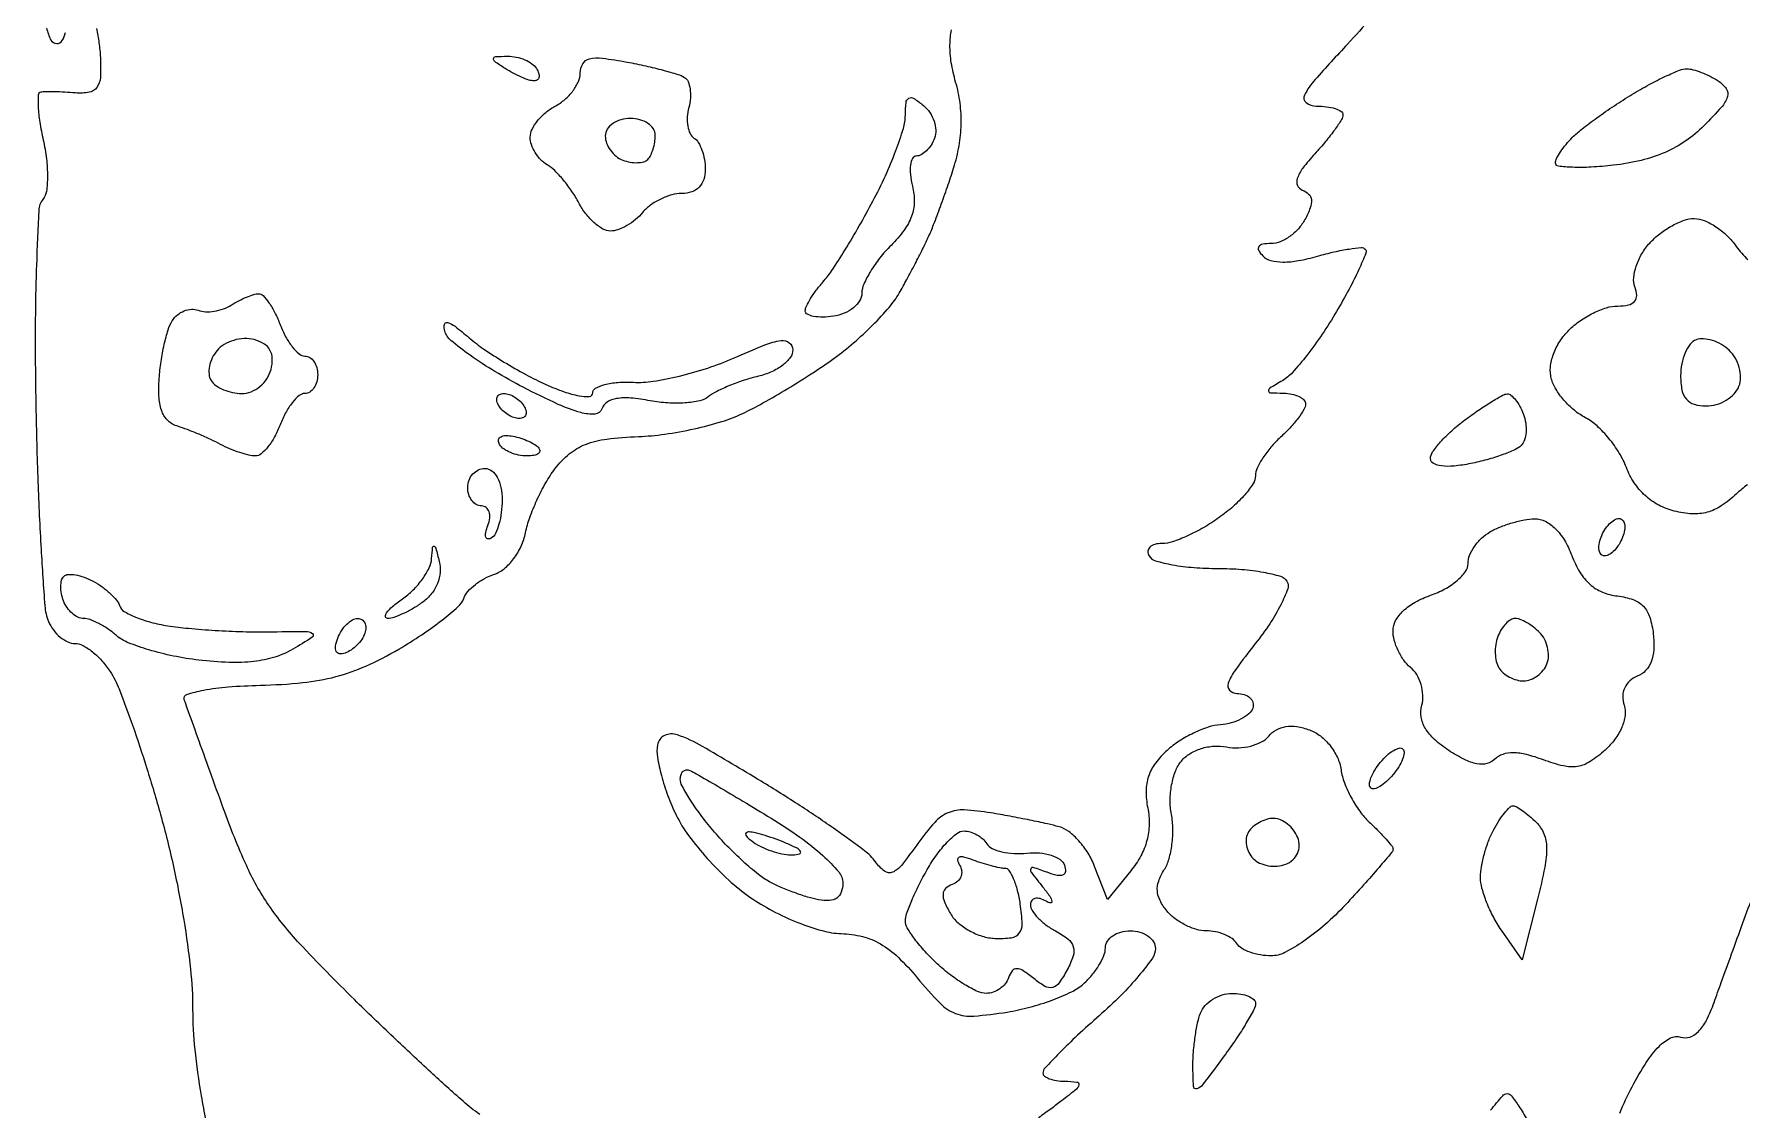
# Model space of a CAD drawing. Extents: x 0 to 102, y 0 to 135.
# Drawn here: x 70.67 to 82.22, y 93.29 to 100.57 of the extents above; entities that cross this region are included whole.
import ezdxf

# ---------------------------------------------------------------- set-up
doc = ezdxf.new("R2010")
doc.units = 0
doc.header["$MEASUREMENT"] = 0

msp = doc.modelspace()

# ---------------------------------------------------------------- linework, layer by layer
for points in [[(79.712591, 100.67813, -0.011808), (79.55504, 100.501514, 0.005686), (79.335265, 100.261135, 0.06557), (79.263382, 100.155686, 0.359558), (79.274845, 100.105126, 0.165876), (79.343223, 100.0818, -0.030414), (79.41248, 100.077583, -0.047243), (79.470897, 100.064763, -0.060099), (79.51152, 100.046108, -0.260738), (79.524, 100.023803, -0.141984), (79.514369, 99.990571, -0.014505), (79.468085, 99.921916, -0.017192), (79.406552, 99.842066, -0.012901), (79.33365, 99.758397, 0.021561), (79.252287, 99.661687, 0.08049), (79.214604, 99.591994, 0.183136), (79.215898, 99.54447, 0.212714), (79.248374, 99.51347, -0.109263), (79.291566, 99.486353, -0.177283), (79.309879, 99.447614, -0.113417), (79.30238, 99.392488, -0.032593), (79.266548, 99.313575, -0.061), (79.222843, 99.251475, -0.054133), (79.163801, 99.198898, -0.057243), (79.099103, 99.16313, -0.097975), (79.038803, 99.1512, 0.039048), (78.980914, 99.146672, 0.207079), (78.954665, 99.13005, 0.287722), (78.953685, 99.104016, 0.065767), (78.981742, 99.067418, 0.133951), (79.036077, 99.036374, 0.062296), (79.117248, 99.0259, 0.046877), (79.222897, 99.035411, 0.023962), (79.352609, 99.065971, -0.013228), (79.465088, 99.095033, -0.019432), (79.565412, 99.114071, -0.015225), (79.647244, 99.123791, -0.221829), (79.673905, 99.114095, -0.302953), (79.679394, 99.086606, -0.009445), (79.631311, 98.976022, -0.015509), (79.565504, 98.843216, -0.009756), (79.480862, 98.692103, -0.01597), (79.383602, 98.537666, -0.017414), (79.279311, 98.394266, -0.017121), (79.182034, 98.278271, -0.077725), (79.113854, 98.222734, 0.006241), (79.028078, 98.171211, 0.286382), (79.019345, 98.153567, 0.371384), (79.03188, 98.141622, 0.008194), (79.12215, 98.138573, -0.046253), (79.178814, 98.132325, -0.06549), (79.22671, 98.115756, -0.084703), (79.259069, 98.092021, -0.194641), (79.2702, 98.064512, -0.136196), (79.259921, 98.027477, -0.026046), (79.220497, 97.969043, -0.02603), (79.165777, 97.903767, -0.021385), (79.101, 97.8399, 0.031832), (79.036249, 97.773335, 0.033274), (78.981503, 97.700023, 0.035303), (78.943251, 97.630717, 0.108864), (78.9318, 97.578749, -0.145647), (78.916031, 97.525762, -0.034135), (78.859623, 97.45106, -0.032362), (78.780146, 97.370673, -0.02691), (78.68609, 97.295761, -0.024116), (78.581743, 97.228796, -0.024121), (78.471438, 97.172195, -0.02481), (78.370655, 97.132378, -0.081843), (78.300397, 97.1208, 0.061556), (78.250578, 97.114643, 0.131121), (78.216893, 97.095949, 0.191593), (78.204381, 97.068285, 0.151072), (78.2127, 97.0362, 0.186738), (78.256261, 97.003222, 0.024736), (78.37095, 96.976451, 0.025914), (78.516004, 96.957777, 0.019058), (78.678, 96.9516, -0.019392), (78.840061, 96.945312, -0.026271), (78.985323, 96.926308, -0.025255), (79.100136, 96.899047, -0.185485), (79.144227, 96.865499, -0.229401), (79.149664, 96.812682, -0.029813), (79.103428, 96.705727, -0.029842), (79.028949, 96.577823, -0.020723), (78.930611, 96.442499, 0.009686), (78.798068, 96.268321, 0.068561), (78.747771, 96.174971, 0.275472), (78.756406, 96.127605, 0.216509), (78.804841, 96.1056, -0.071515), (78.856304, 96.098201, -0.114678), (78.894761, 96.076491, -0.144852), (78.914162, 96.044183, -0.144709), (78.912869, 96.006506, -0.134001), (78.886885, 95.967544, -0.059546), (78.835407, 95.932532, -0.05288), (78.768496, 95.906376, -0.0484), (78.695553, 95.893835, 0.061959), (78.612202, 95.877173, 0.031859), (78.513359, 95.837148, 0.031092), (78.415449, 95.782302, 0.040718), (78.334101, 95.719923, 0.048794), (78.254689, 95.632554, 0.078914), (78.208163, 95.543774, 0.079816), (78.191738, 95.445687, 0.051048), (78.202767, 95.330415, -0.054831), (78.212667, 95.218008, -0.059947), (78.197229, 95.109602, -0.058265), (78.155901, 95.005409, -0.047394), (78.089172, 94.905471), (77.929743, 94.7097), (77.843418, 94.935111, 0.047477), (77.799076, 95.024469, 0.043535), (77.737537, 95.106689, 0.046323), (77.669023, 95.170348, 0.097078), (77.604196, 95.202674, 0.012923), (77.524788, 95.222373, 0.004079), (77.405221, 95.247752, 0.004071), (77.271347, 95.273896, 0.004509), (77.14154, 95.296941, 0.028724), (76.961508, 95.316689, 0.11298), (76.852257, 95.297577, 0.111388), (76.761365, 95.232681, 0.027533), (76.646338, 95.088628, -0.012537), (76.535959, 94.941563, -0.124258), (76.475189, 94.89492, -0.273034), (76.422675, 94.901555, -0.070279), (76.36062, 94.965335, 0.073446), (76.287317, 95.03973, 0.007949), (76.091952, 95.182254, 0.009617), (75.852072, 95.344658, 0.007613), (75.586822, 95.511207, 0.004537), (75.191495, 95.746234, 0.047467), (75.02046, 95.82518, 0.197593), (74.93396, 95.820627, 0.245261), (74.886033, 95.757191, 0.08153), (74.885757, 95.673578, 0.025205), (74.912062, 95.550043, 0.024466), (74.955934, 95.412669, 0.024629), (75.012933, 95.28055, 0.045182), (75.096648, 95.143034, 0.024005), (75.222914, 94.988526, 0.023693), (75.368206, 94.841811, 0.033774), (75.511274, 94.727208, 0.030557), (75.664118, 94.634179, 0.026271), (75.834946, 94.555185, 0.027217), (75.999156, 94.499639, 0.060909), (76.129183, 94.479975, -0.055223), (76.27216, 94.460007, -0.069745), (76.395626, 94.409493, -0.059685), (76.514178, 94.319956, -0.028844), (76.643594, 94.180213, 0.020884), (76.797389, 94.00875, 0.109029), (76.902832, 93.939562, 0.110343), (77.02699, 93.921597, 0.021633), (77.252384, 93.948627, 0.024915), (77.404176, 93.981367, 0.023127), (77.555856, 94.029703, 0.023804), (77.686638, 94.085358, 0.068527), (77.76855, 94.139822, 0.038739), (77.825201, 94.198276, 0.037015), (77.87311, 94.265626, 0.039319), (77.906236, 94.331538, 0.097081), (77.9166, 94.384412, -0.146983), (77.929638, 94.427805, -0.099075), (77.966302, 94.464775, -0.082843), (78.021116, 94.489697, -0.065448), (78.0858, 94.4982, -0.069023), (78.15047, 94.48923, -0.085228), (78.205298, 94.463035, -0.099946), (78.241957, 94.42414, -0.140053), (78.255, 94.37849, -0.155736), (78.234248, 94.313481, -0.019739), (78.143169, 94.195507, -0.021614), (78.020091, 94.060754, -0.016412), (77.8743, 93.923674, 0.00729), (77.728413, 93.791434, 0.010951), (77.605431, 93.671501, 0.006063), (77.506336, 93.568055, 0.190193), (77.4936, 93.535784, 0.241639), (77.504097, 93.515333, 0.066073), (77.53709, 93.497715, 0.051296), (77.584944, 93.485189, 0.033847), (77.64165, 93.480309, -0.02302), (77.723228, 93.475065, -0.428292), (77.737306, 93.456594, -0.183876), (77.719996, 93.426483, -0.007556), (77.6205, 93.347617, -0.00633), (77.546437, 93.292189, -0.004776), (77.463726, 93.233108, -0.004829)], [(71.089313, 100.606373, -0.024523), (71.107132, 100.51091, -0.021317), (71.11657, 100.409582, -0.026019), (71.116332, 100.275401, -0.140821), (71.092723, 100.207277, -0.200271), (71.041636, 100.1751, -0.06131), (70.948591, 100.170976, 0.006801), (70.875414, 100.175707, 0.007652), (70.804957, 100.178221, 0.007089), (70.745024, 100.178591, 0.040531), (70.713359, 100.175764, 0.350964), (70.695672, 100.155828, 0.025284), (70.695666, 100.076809, 0.026707), (70.706465, 99.973236, 0.016135), (70.729717, 99.852044, -0.025724), (70.751528, 99.725281, -0.030763), (70.758484, 99.604329, -0.032094), (70.75163, 99.50403, -0.140863), (70.728086, 99.450194, 0.162062), (70.699718, 99.377234, 0.003765), (70.684011, 99.003207, 0.007974), (70.675821, 98.56026, 0.005276), (70.679896, 98.0514, 0.004198), (70.693732, 97.538268, 0.005941), (70.715309, 97.081805, 0.00355), (70.740709, 96.698791, 0.081041), (70.76627, 96.59205, 0.061292), (70.798624, 96.535438, 0.058861), (70.844126, 96.48749, 0.063658), (70.895272, 96.454934, 0.11037), (70.944201, 96.444, -0.12316), (70.997321, 96.430714, -0.045708), (71.062171, 96.388085, -0.041832), (71.127442, 96.326483, -0.039317), (71.183051, 96.25365, -0.050942), (71.243185, 96.135768, -0.007979), (71.333747, 95.890687, -0.008802), (71.431154, 95.597141, -0.007575), (71.523402, 95.285332, -0.013871), (71.611237, 94.933654, -0.013372), (71.680634, 94.573341, -0.014044), (71.726248, 94.238629, -0.026846), (71.7408, 93.967791, 0.026038), (71.754972, 93.695836, 0.016599), (71.798346, 93.381978, 0.015684), (71.866656, 93.048226, 0.015132)], [(70.752065, 100.610113, 0.054824), (70.78225, 100.528872, 0.283639), (70.821269, 100.5048, 0.254273), (70.85865, 100.525124, 0.104214), (70.880056, 100.580787, 0.058337)], [(73.683115, 93.255959, -0.028593), (73.570624, 93.344748, -0.004105), (73.352827, 93.541061, -0.00465), (73.099023, 93.778012, -0.003957), (72.835529, 94.032639, -0.010442), (72.465332, 94.411593, -0.03796), (72.254626, 94.673789, -0.044832), (72.104113, 94.941952, -0.018961), (71.949378, 95.324977, -0.000142), (71.856956, 95.581561, -0.000197), (71.774301, 95.81152, -0.000121), (71.704832, 96.005181, -0.002511), (71.684329, 96.0633, -0.418671), (71.701815, 96.098696, -0.032801), (71.814582, 96.127894, -0.027896), (71.980859, 96.149972, -0.013107), (72.197518, 96.160818, 0.01927), (72.485534, 96.178796, 0.038639), (72.709722, 96.219154, 0.041797), (72.913467, 96.290974, 0.026919), (73.136143, 96.405846, 0.014921), (73.290924, 96.502871, 0.018578), (73.428412, 96.602469, 0.01708), (73.53617, 96.692907, 0.11855), (73.574921, 96.749258, -0.090022), (73.603135, 96.795696, -0.044457), (73.653513, 96.843235, -0.042179), (73.716256, 96.884635, -0.04794), (73.782491, 96.912884, 0.099341), (73.848963, 96.949662, 0.05609), (73.912353, 97.016982, 0.052824), (73.963335, 97.102473, 0.058763), (73.993067, 97.193783, -0.037453), (74.02162, 97.296051, -0.021243), (74.070475, 97.415033, -0.021116), (74.130213, 97.531388, -0.032436), (74.192388, 97.625997, -0.058641), (74.289458, 97.727436, -0.080289), (74.398325, 97.791226, -0.061744), (74.542776, 97.827566, -0.021632), (74.756547, 97.844676, 0.026511), (74.935384, 97.860746, 0.018837), (75.133479, 97.896855, 0.019085), (75.320446, 97.945819, 0.037876), (75.4632, 98.001191, 0.016294), (75.599607, 98.071915, 0.008264), (75.766729, 98.169259, 0.0082), (75.936063, 98.275508, 0.012121), (76.080691, 98.374666, 0.021726), (76.212493, 98.478805, 0.018323), (76.34275, 98.599854, 0.018715), (76.453492, 98.719216, 0.047806), (76.521491, 98.815481, 0.005863), (76.572846, 98.907783, 0.004136), (76.628481, 99.012662, 0.004174), (76.680022, 99.11385, 0.008763), (76.718031, 99.1935, 0.013985), (76.754142, 99.278974, 0.0052), (76.800277, 99.401033, 0.005148), (76.847858, 99.535253, 0.006197), (76.889709, 99.662397, 0.032668), (76.926356, 99.811967, 0.037907), (76.940865, 99.957757, 0.038724), (76.933106, 100.101322, 0.036991), (76.903335, 100.244252, -0.029523), (76.873939, 100.37554, -0.042257), (76.864792, 100.494442, -0.048683), (76.875723, 100.598187, -0.072409)], [(82.260034, 97.518526, 0.027945), (82.18506, 97.455593, -0.042353), (82.08372, 97.375383, -0.079301), (81.988779, 97.33223, -0.081591), (81.886987, 97.321449, -0.047184), (81.764992, 97.340087, -0.061225), (81.659926, 97.380621, -0.062252), (81.568451, 97.445216, -0.061332), (81.494589, 97.531306, -0.056476), (81.441377, 97.635093, 0.04734), (81.393472, 97.732881, 0.034594), (81.323229, 97.831417, 0.035244), (81.242802, 97.91622, 0.062586), (81.164345, 97.971807, -0.051021), (81.089256, 98.022448, -0.039891), (81.018971, 98.091293, -0.041084), (80.963429, 98.166851, -0.074132), (80.933304, 98.23736, -0.090851), (80.927508, 98.31494, -0.060968), (80.947696, 98.401777, -0.056224), (80.990874, 98.488377, -0.052683), (81.053078, 98.565278, -0.044715), (81.127704, 98.62763, -0.036871), (81.217064, 98.680342, -0.038295), (81.307007, 98.716547, -0.076683), (81.382545, 98.7282, 0.050547), (81.455174, 98.735561, 0.160788), (81.496949, 98.759528, 0.196796), (81.511376, 98.799994, 0.080233), (81.499184, 98.858251, -0.11755), (81.490946, 98.920117, -0.056351), (81.508081, 98.998876, -0.051366), (81.545776, 99.081186, -0.050911), (81.599552, 99.154351, -0.044348), (81.668224, 99.21789, -0.038677), (81.750123, 99.271623, -0.040595), (81.832353, 99.30856, -0.085466), (81.901115, 99.3204, -0.099211), (81.9686, 99.306876, -0.047824), (82.04669, 99.265111, -0.044825), (82.122601, 99.204189, -0.048514), (82.184238, 99.132183, 0.056863), (82.263938, 99.042154, 0.09258)], [(81.396901, 93.264897, -0.024974), (81.480297, 93.443054, -0.020264), (81.576262, 93.60749, -0.051187), (81.662294, 93.715843, -0.079829), (81.739576, 93.773157, -0.199103), (81.808313, 93.779064, 0.159782), (81.87057, 93.779659, 0.119327), (81.92897, 93.816596, 0.076285), (81.983502, 93.893465, 0.030455), (82.034388, 94.012541, -0.000936), (82.083623, 94.149614, -0.000345), (82.153589, 94.342848, -0.000342), (82.230285, 94.553762, -0.000411), (82.302709, 94.752, -0.001501)], [(80.522753, 93.283996, -0.008268), (80.604548, 93.381824, -0.20879), (80.635311, 93.39654, -0.242213), (80.663031, 93.383465, -0.017348), (80.714039, 93.312034, -0.021306), (80.770732, 93.218055, -0.014286)]]:
    msp.add_lwpolyline(points, format="xyb")
for points in [[(73.871957, 100.418905, -0.053738), (73.930557, 100.413125, -0.049393), (73.98835, 100.394968, -0.052761), (74.036876, 100.367919, -0.101161), (74.0673, 100.3356, -0.058538), (74.082387, 100.30327, -0.128516), (74.084122, 100.276232, -0.195945), (74.072748, 100.258817, -0.157323), (74.051143, 100.252295, -0.074451), (74.016406, 100.258171, -0.021733), (73.965528, 100.277301, -0.021318), (73.909407, 100.304115, -0.021347), (73.8558, 100.3356, -0.010223), (73.784503, 100.38377, -0.295079), (73.776636, 100.403337, -0.343021), (73.79138, 100.416224, -0.012098)], [(74.680006, 100.379635, -0.00858), (74.806464, 100.353657, -0.010257), (74.924601, 100.324713, -0.00912), (75.022846, 100.296565, -0.064164), (75.068076, 100.276072, -0.155746), (75.092451, 100.24761, -0.063653), (75.10629, 100.198005, -0.0546), (75.10849, 100.136653, -0.045664), (75.097812, 100.072336, 0.048966), (75.087533, 100.007784, 0.056882), (75.09086, 99.945725, 0.065833), (75.106424, 99.895175, 0.147827), (75.132742, 99.865391, -0.119588), (75.162173, 99.835593, -0.048422), (75.186882, 99.783695, -0.044277), (75.203728, 99.720137, -0.042676), (75.2094, 99.653807, -0.076467), (75.198757, 99.584623, -0.1164), (75.167791, 99.532614, -0.118988), (75.117424, 99.500675, -0.082255), (75.050559, 99.4896, 0.067559), (74.982023, 99.480297, 0.044533), (74.90744, 99.452323, 0.044279), (74.83839, 99.411275, 0.063393), (74.7864, 99.3627, -0.047064), (74.73771, 99.314145, -0.04116), (74.67866, 99.273077, -0.043304), (74.618622, 99.244896, -0.088303), (74.567518, 99.2358, -0.130855), (74.516843, 99.249293, -0.05197), (74.457959, 99.291715, -0.046769), (74.40066, 99.353324, -0.043097), (74.354026, 99.42615, 0.028354), (74.307357, 99.503986, 0.024187), (74.249804, 99.580458, 0.0249), (74.190515, 99.644959, 0.061126), (74.13955, 99.684154, -0.068674), (74.095733, 99.718912, -0.053634), (74.058649, 99.767102, -0.054786), (74.033454, 99.820722, -0.082636), (74.025, 99.871527, -0.115099), (74.037232, 99.923959, -0.054855), (74.074703, 99.982679, -0.050212), (74.129479, 100.038281, -0.050327), (74.1942, 100.0818, 0.05575), (74.258914, 100.126338, 0.052417), (74.313697, 100.184921, 0.056374), (74.351049, 100.248014, 0.105867), (74.3634, 100.305692, -0.134134), (74.380533, 100.368407, -0.204795), (74.425348, 100.401319, -0.089079), (74.512949, 100.405857, -0.014877)], [(81.8505, 100.333988, -0.065214), (81.891726, 100.328102, -0.024119), (81.947526, 100.309593, -0.023418), (82.007205, 100.283274, -0.026059), (82.062, 100.252315, -0.098863), (82.116706, 100.199957, -0.232937), (82.125067, 100.145567, -0.105582), (82.08449, 100.073966, -0.014476), (81.966208, 99.948241, -0.046396), (81.842575, 99.845323, -0.047623), (81.703121, 99.767992, -0.044027), (81.541874, 99.713993, -0.030736), (81.352858, 99.680828, -0.014107), (81.203067, 99.668212, -0.023752), (81.076956, 99.667162, -0.020776), (80.980965, 99.674928, -0.378838), (80.9622, 99.69614, -0.118513), (80.969466, 99.726366, -0.027701), (80.995879, 99.771732, -0.02704), (81.032966, 99.821889, -0.023663), (81.076852, 99.870138, -0.030859), (81.13991, 99.925858, -0.009328), (81.24219, 100.002544, -0.009306), (81.36034, 100.084433, -0.009997), (81.478702, 100.159879, -0.012254), (81.594865, 100.226849, -0.015128), (81.706387, 100.283248, -0.013535), (81.801799, 100.324818, -0.099172)], [(76.684871, 100.085973, -0.071608), (76.727993, 100.03828, -0.066075), (76.757336, 99.97908, -0.06997), (76.769022, 99.917821, -0.104173), (76.76042, 99.864115, -0.051791), (76.736973, 99.817944, -0.055895), (76.705039, 99.77886, -0.062892), (76.66987, 99.752211, -0.131456), (76.636937, 99.7434, 0.279898), (76.611377, 99.727875, 0.088448), (76.597495, 99.683425, 0.059087), (76.596952, 99.617488, 0.034037), (76.611019, 99.539231, -0.065865), (76.623148, 99.433646, -0.082708), (76.605324, 99.336916, -0.072034), (76.55426, 99.24143, -0.037643), (76.466146, 99.138946, 0.029254), (76.390975, 99.054423, 0.030354), (76.327179, 98.962702, 0.031861), (76.282205, 98.877015, 0.102218), (76.268465, 98.814365, -0.137302), (76.253486, 98.763254, -0.083157), (76.211444, 98.715695, -0.072191), (76.14944, 98.678795, -0.062987), (76.07655, 98.658866, -0.030718), (76.003601, 98.653042, -0.050876), (75.942115, 98.658183, -0.069885), (75.899849, 98.672407, -0.283938), (75.8862, 98.694505, -0.112384), (75.893618, 98.727092, -0.024566), (75.921217, 98.778001, -0.024406), (75.959775, 98.835007, -0.021295), (76.005408, 98.890739, 0.035636), (76.065167, 98.968147, 0.00825), (76.153986, 99.106811, 0.008477), (76.251144, 99.270286, 0.008202), (76.343808, 99.43875, 0.015062), (76.427715, 99.609668, 0.01643), (76.498612, 99.7805, 0.016075), (76.549547, 99.929994, 0.074193), (76.563, 100.020159, -0.025389), (76.567347, 100.105707, -0.248457), (76.586776, 100.134814, -0.273855), (76.620154, 100.133497, -0.029678)], [(74.7018, 99.9972, 0.067898), (74.637126, 99.988377, 0.0845), (74.582302, 99.962582, 0.09971), (74.545642, 99.924292, 0.14217), (74.5326, 99.879351, 0.090687), (74.541461, 99.830897, 0.066671), (74.567447, 99.782748, 0.065331), (74.60588, 99.742193, 0.07901), (74.651229, 99.71598, 0.04759), (74.700357, 99.702315, 0.05155), (74.749866, 99.698685, 0.057779), (74.792494, 99.704921, 0.131935), (74.820429, 99.721029, 0.084402), (74.839848, 99.748403, 0.037116), (74.856145, 99.78988, 0.035371), (74.867269, 99.837503, 0.039712), (74.871, 99.8844, 0.148195), (74.857964, 99.927417, 0.098894), (74.821297, 99.964065, 0.082425), (74.766486, 99.988774, 0.064853)], [(72.187044, 98.811505, -0.210698), (72.217445, 98.79881, -0.038267), (72.256955, 98.750291, -0.035392), (72.297416, 98.682202, -0.025529), (72.333, 98.6013, 0.033464), (72.370152, 98.52034, 0.042913), (72.415257, 98.451928, 0.048871), (72.461272, 98.404125, 0.17856), (72.500106, 98.3898, -0.144811), (72.533166, 98.38002, -0.099378), (72.561334, 98.352523, -0.083591), (72.580316, 98.311409, -0.066536), (72.5868, 98.2629, -0.066536), (72.580316, 98.214391, -0.083591), (72.561334, 98.173277, -0.099378), (72.533166, 98.14578, -0.144811), (72.500106, 98.136, 0.17856), (72.461272, 98.121675, 0.048871), (72.415257, 98.073872, 0.042913), (72.370152, 98.00546, 0.033464), (72.333, 97.9245, -0.033905), (72.295762, 97.843541, -0.043306), (72.250405, 97.775128, -0.049389), (72.204032, 97.727371, -0.177168), (72.164746, 97.713, -0.060118), (72.121016, 97.718277, -0.020564), (72.059555, 97.736037, -0.0201), (71.992691, 97.761405, -0.02189), (71.930002, 97.791424, 0.01392), (71.863326, 97.824669, 0.008878), (71.784091, 97.859762, 0.008918), (71.705112, 97.89143, 0.016375), (71.639573, 97.913934, -0.113284), (71.57522, 97.951089, -0.11376), (71.533628, 98.012537, -0.078927), (71.513816, 98.105051, -0.030029), (71.514691, 98.237359, -0.019829), (71.526975, 98.352484, -0.019263), (71.548419, 98.467402, -0.019584), (71.57509, 98.566797, -0.064877), (71.603326, 98.628217, -0.079334), (71.637958, 98.667799, -0.076795), (71.683559, 98.695156, -0.081245), (71.732836, 98.706431, -0.107717), (71.778179, 98.699495, 0.083235), (71.82703, 98.689576, 0.047586), (71.887263, 98.693246, 0.045864), (71.9489, 98.708829, 0.056327), (72.002272, 98.734732, -0.02148), (72.05273, 98.763717, -0.021169), (72.10573, 98.788418, -0.021604), (72.1539, 98.806034, -0.072032)], [(73.611545, 98.513162, 0.027256), (73.711415, 98.436753, 0.013004), (73.847368, 98.349117, 0.012848), (73.994515, 98.264696, 0.017834), (74.13075, 98.197281, 0.020768), (74.253731, 98.147829, 0.040577), (74.355769, 98.120719, 0.060181), (74.426002, 98.116616, 0.396209), (74.448, 98.140019, -0.274442), (74.467027, 98.172073, -0.061012), (74.528767, 98.196556, -0.047133), (74.617597, 98.211025, -0.029558), (74.72295, 98.211885, 0.051231), (74.856445, 98.218759, 0.020823), (75.035177, 98.254145, 0.020343), (75.225731, 98.308482, 0.024405), (75.39975, 98.375429, -0.00897), (75.612492, 98.464903, -0.060945), (75.722535, 98.493993, -0.201427), (75.777779, 98.479247, -0.232147), (75.8016, 98.430705, -0.162455), (75.784617, 98.379816, -0.06858), (75.733259, 98.328018, -0.057763), (75.65796, 98.283156, -0.04689), (75.56895, 98.252847, 0.020431), (75.472191, 98.22551, 0.018059), (75.373849, 98.189354, 0.018432), (75.287606, 98.150292, 0.05124), (75.231477, 98.114746, -0.114043), (75.17165, 98.086593, -0.035288), (75.072497, 98.0724, -0.033234), (74.955865, 98.071795, -0.031057), (74.837465, 98.086474, 0.023856), (74.704533, 98.104901, 0.063263), (74.608842, 98.101424, 0.100805), (74.545021, 98.077139, 0.166576), (74.509299, 98.032613, -0.296835), (74.462485, 97.997196, -0.084669), (74.367338, 98.006585, -0.041519), (74.214662, 98.062365, -0.010532), (73.97729, 98.1783, -0.015975), (73.785756, 98.284769, -0.020825), (73.618119, 98.394823, -0.01896), (73.488387, 98.495611, -0.147625), (73.446923, 98.559, -0.115637), (73.444444, 98.603322, -0.442975), (73.465125, 98.616358, -0.096919), (73.516072, 98.590811, -0.012387)], [(72.157082, 98.50067, 0.07512), (72.090254, 98.507768, 0.060275), (72.018818, 98.495906, 0.061473), (71.953773, 98.46781, 0.087104), (71.905827, 98.427072, 0.061592), (71.873576, 98.376723, 0.06256), (71.85477, 98.320295, 0.068903), (71.851588, 98.26658, 0.11935), (71.86541, 98.224306, 0.102956), (71.897496, 98.190463, 0.05178), (71.949291, 98.16194, 0.048305), (72.01124, 98.142548, 0.051756), (72.074326, 98.136, 0.097106), (72.136482, 98.148186, 0.07552), (72.195766, 98.183559, 0.073567), (72.243224, 98.236038, 0.083332), (72.271005, 98.297903, 0.0682), (72.279866, 98.37165, 0.124459), (72.264129, 98.429812, 0.127725), (72.223043, 98.472527, 0.073879)], [(82.137019, 98.428517, 0.057297), (82.084289, 98.467746, 0.054318), (82.023098, 98.494826, 0.058566), (81.963034, 98.506447, 0.107701), (81.91395, 98.499507, 0.140739), (81.873426, 98.469668, 0.061828), (81.839264, 98.41176, 0.054253), (81.816039, 98.336965, 0.048207), (81.8082, 98.25585, 0.048258), (81.817503, 98.159681, 0.127208), (81.847128, 98.097711, 0.146659), (81.899935, 98.063072, 0.072456), (81.980055, 98.0514, 0.071339), (82.049581, 98.061371, 0.063658), (82.116472, 98.090604, 0.066843), (82.170735, 98.133828, 0.099894), (82.203124, 98.18486, 0.09299), (82.213963, 98.244104, 0.065202), (82.204831, 98.311486, 0.063231), (82.178046, 98.376421, 0.074934)], [(73.845814, 98.136, -0.085235), (73.882042, 98.129779, -0.053414), (73.920922, 98.111149, -0.051777), (73.956427, 98.083762, -0.064269), (73.9827, 98.0514, -0.076764), (73.99639, 98.01905, -0.154201), (73.994776, 97.991651, -0.186277), (73.97843, 97.973504, -0.117858), (73.950386, 97.9668, -0.085235), (73.914158, 97.973021, -0.053414), (73.875278, 97.991651, -0.051777), (73.839773, 98.019038, -0.064269), (73.8135, 98.0514, -0.076764), (73.79981, 98.08375, -0.154201), (73.801424, 98.111149, -0.186277), (73.81777, 98.129296, -0.117858)], [(80.635899, 98.13332, -0.192225), (80.660497, 98.124878, -0.04886), (80.690217, 98.09378, -0.04262), (80.71971, 98.048756, -0.032091), (80.744422, 97.994953, -0.054282), (80.760004, 97.935891, -0.054957), (80.762418, 97.87511, -0.06049), (80.752098, 97.82172, -0.118961), (80.72968, 97.78504, -0.090441), (80.686231, 97.754994, -0.01944), (80.601052, 97.720404, -0.0197), (80.497805, 97.687619, -0.017673), (80.388506, 97.661711, -0.024216), (80.275424, 97.644739, -0.05594), (80.189636, 97.645701, -0.093643), (80.135454, 97.663041, -0.275234), (80.1162, 97.695369, -0.154268), (80.130338, 97.740101, -0.028624), (80.184541, 97.808591, -0.028285), (80.259776, 97.884148, -0.0225), (80.34885, 97.957064, -0.009683), (80.441925, 98.023739, -0.012897), (80.529139, 98.080439, -0.010174), (80.603421, 98.123995, -0.1157)], [(73.895248, 97.849022, -0.034287), (73.947367, 97.83768, -0.02873), (74.000713, 97.818793, -0.029702), (74.047585, 97.79574, -0.06733), (74.078951, 97.771849, -0.178151), (74.089202, 97.749662, -0.255185), (74.080561, 97.730287, -0.121639), (74.050063, 97.71705, -0.041875), (74.001793, 97.713, -0.051354), (73.94623, 97.718722, -0.048156), (73.891727, 97.73567, -0.051677), (73.846206, 97.760596, -0.103615), (73.81809, 97.790173, -0.14181), (73.810361, 97.817903, -0.231326), (73.821081, 97.839294, -0.144908), (73.850715, 97.850576, -0.055477)], [(73.718325, 97.6284, -0.166624), (73.764441, 97.612593, -0.103009), (73.801952, 97.568515, -0.077288), (73.826502, 97.50031, -0.047846), (73.83465, 97.415357, -0.031658), (73.829271, 97.330493, -0.037306), (73.81319, 97.251632, -0.040587), (73.789759, 97.188787, -0.145826), (73.761594, 97.157163, -0.166715), (73.738626, 97.15195, -0.31104), (73.724798, 97.163843, -0.121918), (73.724329, 97.195657, -0.03464), (73.73892, 97.243306, 0.062551), (73.751294, 97.29355, 0.10915), (73.746993, 97.336032, 0.151163), (73.727127, 97.363953, 0.164546), (73.695651, 97.3746, -0.134459), (73.659938, 97.384381, -0.100435), (73.62951, 97.411877, -0.087143), (73.609034, 97.453007, -0.072144), (73.602, 97.5015, -0.0905), (73.610841, 97.549947, -0.095522), (73.63617, 97.591123, -0.099673), (73.673945, 97.618674, -0.108288)], [(80.821499, 97.287427, -0.121397), (80.892099, 97.271264, -0.078614), (80.960458, 97.222092, -0.064477), (81.021745, 97.143376, -0.042987), (81.071196, 97.040174, 0.045499), (81.126511, 96.926206, 0.075718), (81.194634, 96.844325, 0.083711), (81.278664, 96.791798, 0.069018), (81.381097, 96.765224, -0.055246), (81.487011, 96.740829, -0.120643), (81.556387, 96.695683, -0.114016), (81.599409, 96.621701, -0.046321), (81.623516, 96.506969, -0.041648), (81.626788, 96.402358, -0.077938), (81.609382, 96.319692, -0.099258), (81.571718, 96.259746, -0.111853), (81.515245, 96.222, 0.090851), (81.463904, 96.190692, 0.104635), (81.429999, 96.144527, 0.101802), (81.417128, 96.087522, 0.081802), (81.426175, 96.025176, -0.110703), (81.432189, 95.956074, -0.067028), (81.410386, 95.876532, -0.059076), (81.364071, 95.795531, -0.049492), (81.297557, 95.722147, -0.040207), (81.19587, 95.644007, -0.104592), (81.110124, 95.611104, -0.097715), (81.014825, 95.614617, -0.032328), (80.88031, 95.655681, 0.027278), (80.766143, 95.691797, 0.059717), (80.675389, 95.703897, 0.082153), (80.604431, 95.693123, 0.118241), (80.550492, 95.660052, -0.141087), (80.497544, 95.630777, -0.103777), (80.430151, 95.629568, -0.069585), (80.345306, 95.658423, -0.028326), (80.239456, 95.719508, -0.03876), (80.14307, 95.793932, -0.074622), (80.081348, 95.869201, -0.094755), (80.05339, 95.946051, -0.104312), (80.057178, 96.025074, 0.076162), (80.064266, 96.093142, 0.060438), (80.051815, 96.166108, 0.061419), (80.022668, 96.232727, 0.085952), (79.980566, 96.282048, -0.064365), (79.935332, 96.330651, -0.044355), (79.897111, 96.395538, -0.044489), (79.871069, 96.465845, -0.066554), (79.8624, 96.530683, -0.128428), (79.880056, 96.598286, -0.076253), (79.93163, 96.664312, -0.062458), (80.012376, 96.723272, -0.042657), (80.1162, 96.769723, 0.041755), (80.213316, 96.812963, 0.050488), (80.295446, 96.869543, 0.058477), (80.351966, 96.930232, 0.15959), (80.37, 96.985295, -0.097505), (80.380824, 97.040271, -0.054528), (80.41349, 97.100388, -0.051474), (80.461422, 97.156206, -0.05781), (80.51805, 97.198624, -0.036527), (80.586065, 97.231848, -0.024173), (80.668259, 97.26028, -0.02435), (80.751272, 97.280244, -0.042717)], [(81.391596, 97.29, -0.209945), (81.415262, 97.279605, -0.13955), (81.428773, 97.252723, -0.08982), (81.429152, 97.211718, -0.049166), (81.415794, 97.1631, -0.046632), (81.391765, 97.114554, -0.052856), (81.359989, 97.073477, -0.060245), (81.325659, 97.045348, -0.142471), (81.294204, 97.0362, -0.209945), (81.270538, 97.046595, -0.13955), (81.257027, 97.073477, -0.08982), (81.256648, 97.114482, -0.049166), (81.270006, 97.1631, -0.046632), (81.294035, 97.211646, -0.052856), (81.325811, 97.252723, -0.060245), (81.360141, 97.280852, -0.142471)], [(73.409513, 96.999492, -0.083884), (73.415601, 96.925516, -0.074418), (73.397686, 96.850304, -0.07153), (73.357558, 96.78106, -0.067953), (73.29893, 96.724542, -0.024482), (73.234227, 96.681927, -0.024587), (73.165759, 96.645907, -0.025321), (73.103143, 96.62057, -0.083661), (73.059406, 96.6132, -0.391755), (73.045398, 96.626166, -0.184661), (73.053015, 96.651886, -0.056416), (73.093689, 96.694183, -0.020309), (73.160176, 96.744897, 0.043607), (73.232842, 96.805876, 0.040459), (73.295851, 96.879989, 0.043008), (73.340893, 96.955515, 0.096143), (73.358014, 97.019847, -0.007807), (73.36439, 97.095563, -0.49781), (73.37422, 97.101554, -0.235774), (73.38595, 97.088481, -0.004682)], [(71.06775, 96.864993, -0.032994), (71.127561, 96.827714, -0.031845), (71.182701, 96.782483, -0.033487), (71.225935, 96.73637, -0.091374), (71.247444, 96.697368, 0.181598), (71.277093, 96.660781, 0.035065), (71.354761, 96.622264, 0.03321), (71.456748, 96.588026, 0.025314), (71.572067, 96.563823, 0.01609), (71.712394, 96.546322, 0.007803), (71.892688, 96.53254, 0.00773), (72.081058, 96.524015, 0.011039), (72.2484, 96.522729, -0.002671), (72.50614, 96.52506, -0.154642), (72.550741, 96.51111, -0.533773), (72.550239, 96.485768, -0.010261), (72.4176, 96.40447, -0.058353), (72.296636, 96.351496, -0.045269), (72.155813, 96.322109, -0.037513), (71.987642, 96.315335, -0.020901), (71.7831, 96.331018, -0.021019), (71.611367, 96.358794, -0.021969), (71.445123, 96.400591, -0.022297), (71.305408, 96.449202, -0.084075), (71.226539, 96.497251, 0.029889), (71.168788, 96.541626, 0.029264), (71.105762, 96.57914, 0.030589), (71.046675, 96.60533, 0.089252), (71.00294, 96.6132, -0.114535), (70.965124, 96.621978, -0.065779), (70.925979, 96.648047, -0.06032), (70.891497, 96.686469, -0.061203), (70.86738, 96.731829, -0.044854), (70.853488, 96.780737, -0.049936), (70.849211, 96.829592, -0.056271), (70.854449, 96.871315, -0.137885), (70.869452, 96.898052, -0.185817), (70.89815, 96.910797, -0.05398), (70.947335, 96.907974, -0.04624), (71.006565, 96.892369, -0.035357)], [(72.856701, 96.6132, -0.136183), (72.88546, 96.605219, -0.144673), (72.9052, 96.583689, -0.118903), (72.912412, 96.551131, -0.075908), (72.905812, 96.512738, -0.068669), (72.885597, 96.47182, -0.047422), (72.852634, 96.431943, -0.047417), (72.812743, 96.398987, -0.068602), (72.771805, 96.378768, -0.108271), (72.73438, 96.374784, -0.257062), (72.71221, 96.390374, -0.161356), (72.707461, 96.425409, -0.045328), (72.722694, 96.479231, -0.049992), (72.748486, 96.530475, -0.054888), (72.783265, 96.573847, -0.062067), (72.821319, 96.603459, -0.13514)], [(80.688825, 96.6132, 0.142814), (80.658463, 96.604347, 0.060155), (80.625303, 96.577113, 0.052761), (80.594592, 96.537348, 0.046482), (80.571348, 96.490351, 0.055537), (80.557362, 96.436794, 0.045189), (80.554149, 96.377548, 0.046885), (80.561435, 96.321748, 0.082695), (80.578996, 96.278851, 0.079512), (80.608289, 96.244927, 0.053405), (80.650843, 96.216241, 0.052582), (80.69941, 96.196767, 0.069182), (80.746642, 96.1902, 0.092826), (80.793129, 96.198905, 0.066775), (80.839489, 96.224449, 0.064982), (80.878698, 96.262221, 0.077122), (80.904238, 96.306791, 0.087391), (80.914282, 96.358441, 0.062739), (80.907956, 96.417013, 0.061633), (80.887022, 96.473309, 0.07672), (80.854069, 96.518291, 0.033291), (80.812561, 96.554611, 0.032745), (80.766379, 96.58532, 0.034558), (80.722399, 96.606688, 0.096088)], [(79.297545, 95.858724, -0.078797), (79.371033, 95.817688, -0.05892), (79.436802, 95.75207, -0.058347), (79.48607, 95.672123, -0.07323), (79.510894, 95.588792, 0.054802), (79.533753, 95.500308, 0.03288), (79.578852, 95.401465, 0.032615), (79.637391, 95.307884, 0.048182), (79.701244, 95.235154, -0.009796), (79.762986, 95.174852, -0.014071), (79.81506, 95.118893, -0.009807), (79.855679, 95.070835, -0.172195), (79.8624, 95.051898, -0.175872), (79.854759, 95.030847, -0.002559), (79.767763, 94.927873, -0.006664), (79.663711, 94.80922, -0.004304), (79.540232, 94.674494, -0.024537), (79.401499, 94.539631, -0.030002), (79.258844, 94.428409, -0.032109), (79.129386, 94.351156, -0.119015), (79.037625, 94.329, -0.042853), (78.964722, 94.33526, -0.04437), (78.894831, 94.353851, -0.04851), (78.837738, 94.381122, -0.119226), (78.8049, 94.4136, 0.106123), (78.773763, 94.446032, 0.05126), (78.72278, 94.473349, 0.047579), (78.661494, 94.491929, 0.049861), (78.598766, 94.4982, -0.072481), (78.531738, 94.507968, -0.044594), (78.457499, 94.537495, -0.043781), (78.387723, 94.580774, -0.058915), (78.333899, 94.63197, -0.052593), (78.28631, 94.70341, -0.103968), (78.267866, 94.768688, -0.104139), (78.27728, 94.835795, -0.052887), (78.314726, 94.912808, 0.071182), (78.346844, 94.985486, 0.036366), (78.366831, 95.083429, 0.035225), (78.372999, 95.189323, 0.044189), (78.36313, 95.287124, -0.050577), (78.354582, 95.384218, -0.042736), (78.364743, 95.486863, -0.044635), (78.39084, 95.57996, -0.08274), (78.430249, 95.647589, -0.081779), (78.488064, 95.697774, -0.061925), (78.564624, 95.7327, -0.059656), (78.650509, 95.748784, -0.063796), (78.735768, 95.743537, 0.057202), (78.817118, 95.737457, 0.052364), (78.900285, 95.749543, 0.055891), (78.972829, 95.776899, 0.101799), (79.022057, 95.816317, -0.0915), (79.073446, 95.859214, -0.090332), (79.13699, 95.881186, -0.077844), (79.212139, 95.880988, -0.048536)], [(79.928811, 95.728989, -0.231506), (79.937512, 95.703621, -0.060418), (79.926752, 95.660637, -0.048615), (79.900944, 95.608955, -0.033123), (79.8624, 95.5557, -0.03334), (79.817676, 95.508586, -0.053484), (79.773197, 95.475615, -0.072676), (79.735472, 95.460287, -0.262339), (79.711389, 95.467011, -0.231506), (79.702688, 95.492379, -0.060418), (79.713448, 95.535363, -0.048615), (79.739256, 95.587045, -0.033123), (79.7778, 95.6403, -0.03334), (79.822524, 95.687414, -0.053484), (79.867003, 95.720385, -0.072676), (79.904728, 95.735713, -0.262339)], [(75.104916, 95.5839, -0.028717), (75.148436, 95.561883, -0.001298), (75.293144, 95.477411, -0.002171), (75.464239, 95.375939, -0.001552), (75.654816, 95.260985, -0.01812), (75.84999, 95.132526, -0.029374), (76.00476, 95.008119, -0.03205), (76.111919, 94.897811, -0.178574), (76.14, 94.821692, -0.083904), (76.129608, 94.760203, -0.159228), (76.099513, 94.720667, -0.14007), (76.048663, 94.703475, -0.059558), (75.97629, 94.708643, -0.02586), (75.901672, 94.727058, -0.014044), (75.812036, 94.756938, -0.013959), (75.722319, 94.792538, -0.021435), (75.647015, 94.828778, -0.045554), (75.568363, 94.880584, -0.015985), (75.465276, 94.968378, -0.015719), (75.357441, 95.072704, -0.01775), (75.260825, 95.179584, -0.01475), (75.176344, 95.286216, -0.018663), (75.105009, 95.389777, -0.016949), (75.052314, 95.479306, -0.125167), (75.0402, 95.526941, -0.079479), (75.045066, 95.55736, -0.133742), (75.05921, 95.578801, -0.159022), (75.080296, 95.587873, -0.12613)], [(80.675119, 95.3442, -0.132936), (80.699303, 95.337655, -0.022373), (80.739957, 95.311403, -0.023115), (80.786064, 95.275297, -0.018711), (80.832137, 95.232549, -0.100714), (80.882941, 95.155786, -0.092478), (80.901724, 95.062871, -0.053402), (80.889504, 94.929938, -0.012571), (80.839963, 94.711997), (80.736139, 94.303095), (80.595369, 94.504072, -0.031804), (80.541487, 94.592467, -0.027048), (80.495951, 94.691818, -0.027943), (80.464415, 94.787044, -0.066079), (80.4546, 94.860986, -0.043636), (80.460852, 94.932492, -0.023264), (80.480326, 95.019185, -0.022981), (80.508631, 95.106518, -0.033016), (80.542177, 95.180562, -0.020084), (80.579029, 95.243235, -0.027644), (80.617354, 95.296131, -0.02696), (80.652461, 95.334877, -0.197696)], [(79.054642, 95.2596, 0.071474), (79.007258, 95.252792, 0.052862), (78.95824, 95.232583, 0.053307), (78.91503, 95.20282, 0.077036), (78.884944, 95.167629, 0.104426), (78.869898, 95.125824, 0.077873), (78.870786, 95.076688, 0.074167), (78.887034, 95.02791, 0.079111), (78.916565, 94.987195, 0.090839), (78.96015, 94.957107, 0.062864), (79.017569, 94.939504, 0.061101), (79.079441, 94.936416, 0.073687), (79.136187, 94.949064, 0.091256), (79.184362, 94.978495, 0.104713), (79.216156, 95.021946, 0.105184), (79.227523, 95.074391, 0.092829), (79.217422, 95.129498, 0.069554), (79.189907, 95.179237, 0.063168), (79.149012, 95.221382, 0.066776), (79.101515, 95.249913, 0.102248)], [(75.5055, 95.167758, 0.181913), (75.486047, 95.161635, 0.36682), (75.483028, 95.146953, 0.099487), (75.504151, 95.12181, 0.025013), (75.5478, 95.0904, 0.040566), (75.605672, 95.059335, 0.028934), (75.6747, 95.033847, 0.029384), (75.74383, 95.017142, 0.053798), (75.8016, 95.013042, 0.051935), (75.846893, 95.019443, 0.491407), (75.853665, 95.034893, 0.152377), (75.830522, 95.057243, 0.014925), (75.7593, 95.0904, 0.014016), (75.688315, 95.118574, 0.013486), (75.614951, 95.143116, 0.013539), (75.54918, 95.161232, 0.04673)], [(76.959857, 95.174465, -0.075368), (77.002375, 95.16825, -0.053532), (77.046776, 95.149344, -0.053398), (77.086282, 95.121365, -0.073712), (77.114263, 95.088194, 0.147004), (77.150054, 95.056466, 0.050908), (77.21602, 95.033749, 0.045263), (77.298174, 95.022216, 0.039023), (77.385332, 95.024744, -0.047097), (77.47126, 95.025852, -0.058079), (77.549781, 95.010158, -0.069026), (77.609752, 94.981106, -0.162574), (77.639845, 94.942292, -0.097236), (77.645996, 94.899671, -0.292115), (77.629699, 94.876792, -0.155502), (77.590145, 94.873824, -0.031332), (77.521819, 94.894682, 0.010221), (77.428218, 94.927633, 0.427466), (77.41124, 94.91858, 0.235434), (77.416111, 94.893175, 0.005442), (77.4936, 94.7939, -0.015253), (77.539464, 94.732704, -0.098966), (77.55493, 94.697633, -0.531276), (77.545112, 94.687275, -0.094388), (77.51475, 94.698453, 0.061188), (77.474241, 94.716484, 0.128567), (77.440064, 94.717879, 0.188504), (77.417704, 94.702987, 0.153849), (77.409, 94.675369, 0.144951), (77.420724, 94.635776, 0.047071), (77.459018, 94.587428, 0.042339), (77.514114, 94.538887, 0.036568), (77.579276, 94.497624, -0.042169), (77.663697, 94.442834, -0.156066), (77.699174, 94.391108, -0.155335), (77.698127, 94.328242, -0.041659), (77.657976, 94.235386, -0.030887), (77.603258, 94.146766, -0.176081), (77.558536, 94.115689, -0.198954), (77.507637, 94.122554, -0.040802), (77.431642, 94.175488, 0.02435), (77.360983, 94.228236, 0.141056), (77.317135, 94.242394, 0.24372), (77.285818, 94.227418, 0.080663), (77.261292, 94.18095, -0.08959), (77.239035, 94.140531, -0.069622), (77.20223, 94.106264, -0.06893), (77.157017, 94.083124, -0.084048), (77.110209, 94.0752, -0.108656), (77.051685, 94.08807, -0.027568), (76.965235, 94.133965, -0.026794), (76.869977, 94.19868, -0.024277), (76.778859, 94.275251, -0.020472), (76.696216, 94.358382, -0.025102), (76.626409, 94.442738, -0.024844), (76.57595, 94.517865, -0.136275), (76.563, 94.564495, -0.08567), (76.571596, 94.614297, -0.01476), (76.60649, 94.703898, -0.015688), (76.65437, 94.80768, -0.013452), (76.71105, 94.913809, -0.027064), (76.775123, 95.013432, -0.034134), (76.845208, 95.097677, -0.036414), (76.911445, 95.157656, -0.165936)], [(77.021341, 94.977877, 0.025937), (76.95945, 94.998013, 0.158968), (76.926364, 94.99627, 0.367513), (76.916351, 94.977876, 0.087144), (76.930349, 94.942803, -0.107555), (76.943749, 94.904835, -0.12268), (76.939178, 94.86665, -0.11881), (76.916975, 94.834182, -0.096725), (76.880777, 94.812403, 0.098794), (76.835665, 94.785008, 0.193516), (76.817832, 94.747693, 0.120346), (76.82728, 94.694585, 0.029311), (76.868215, 94.614827, 0.080671), (76.919317, 94.553386, 0.052166), (76.995207, 94.500144, 0.051044), (77.082799, 94.462537, 0.06595), (77.168929, 94.44759, 0.039191), (77.281825, 94.451907, 0.207565), (77.334132, 94.482266, 0.171565), (77.353388, 94.545459, 0.025427), (77.340561, 94.68024, 0.02605), (77.322059, 94.772548, 0.038921), (77.295586, 94.850418, 0.044605), (77.2657, 94.905826, 0.251879), (77.237117, 94.9212, -0.05064), (77.201329, 94.924834, -0.013619), (77.14565, 94.937849, -0.01365), (77.082881, 94.956181, -0.013738)], [(78.771651, 94.0752, -0.040652), (78.83297, 94.070206, -0.060043), (78.884756, 94.055177, -0.07896), (78.919947, 94.033114, -0.216597), (78.9318, 94.007036, -0.123773), (78.921585, 93.966404, -0.011231), (78.869672, 93.874685, -0.014019), (78.801304, 93.766969, -0.010513), (78.7203, 93.6522, -0.003064), (78.573864, 93.456242, -0.156743), (78.535322, 93.429192, -0.489139), (78.512486, 93.445114, -0.013028), (78.5088, 93.586545, -0.019908), (78.512561, 93.680972, -0.016026), (78.523884, 93.781947, -0.016318), (78.540404, 93.874644, -0.039375), (78.560151, 93.941381, -0.093632), (78.591739, 93.992543, -0.066804), (78.643462, 94.035891, -0.064844), (78.706591, 94.065197, -0.076427)]]:
    msp.add_lwpolyline(points, format="xyb", close=True)

doc.saveas('drawing.dxf')
